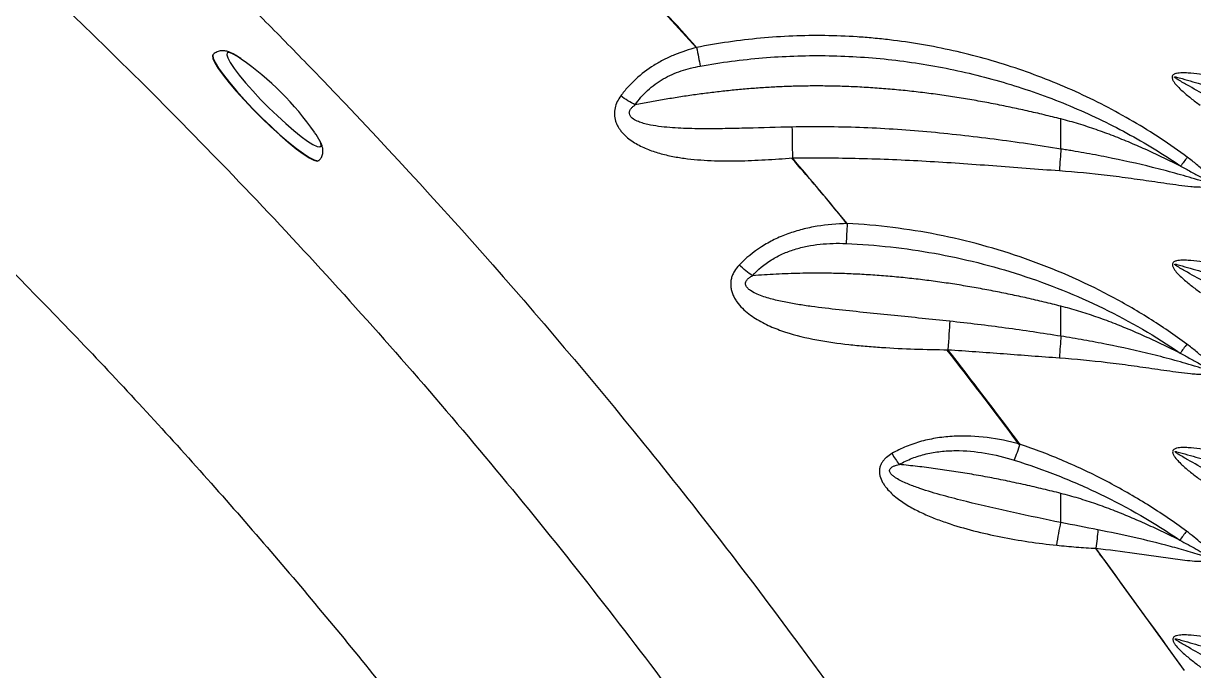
# Model space of a CAD drawing. Extents: x -2 to 78, y -19 to 124.
# Drawn here: x 25.86 to 33.67, y 24.86 to 29.18 of the extents above; entities that cross this region are included whole.
import ezdxf

# ---------------------------------------------------------------- set-up
doc = ezdxf.new("R2010")
doc.units = 0
doc.header["$MEASUREMENT"] = 0
doc.layers.add('1', color=4, linetype='Continuous')
doc.layers.add('GEOMETRY', color=2, linetype='Continuous', lineweight=25)

# ---------------------------------------------------------------- blocks, each defined once
blk = doc.blocks.new('2026 BEAM 220')
at = {"layer": 'GEOMETRY'}
for p, q in [((32.3309, 29.0167), (31.915, 29.4727)), ((29.107, 28.972), (29.1052, 28.9703)), ((29.8123, 28.2632), (29.8141, 28.2649)), ((35.5873, 24.8581), (34.9969, 25.6749))]:
    blk.add_line(p, q, dxfattribs=at)
at = {"layer": 'GEOMETRY', "flags": 128}
for points in [[(29.1052, 28.9703), (29.1021, 28.9636), (29.1049, 28.9444), (29.1179, 28.9157), (29.1407, 28.8784), (29.1727, 28.8337), (29.2129, 28.7826), (29.2601, 28.7268), (29.3131, 28.6679), (29.3703, 28.6074), (29.43, 28.5472), (29.4906, 28.4891), (29.5502, 28.4346), (29.6072, 28.3853), (29.6599, 28.3427), (29.7069, 28.308), (29.7467, 28.2822), (29.7782, 28.2659), (29.8005, 28.2598), (29.8123, 28.2632)], [(29.1071, 28.9722), (29.1038, 28.9653), (29.1066, 28.9461), (29.1197, 28.9175), (29.1425, 28.8802), (29.1744, 28.8354), (29.2146, 28.7844), (29.2619, 28.7286), (29.3149, 28.6696), (29.3721, 28.6092), (29.4318, 28.549), (29.4923, 28.4908), (29.5519, 28.4363), (29.6089, 28.3871), (29.6617, 28.3445), (29.7086, 28.3097), (29.7484, 28.2839), (29.7799, 28.2677), (29.8023, 28.2616), (29.8142, 28.265)], [(29.294, 28.9414), (29.2683, 28.9586), (29.2364, 28.9765), (29.2134, 28.9845), (29.2, 28.9824), (29.1966, 28.9703), (29.2034, 28.9485), (29.22, 28.9177), (29.2461, 28.879), (29.2806, 28.8335), (29.3226, 28.7828), (29.3707, 28.7284), (29.4233, 28.6722), (29.4787, 28.6159), (29.5352, 28.5613), (29.591, 28.5101), (29.6442, 28.4642), (29.6932, 28.4248), (29.7363, 28.3933), (29.7722, 28.3707), (29.7997, 28.3577), (29.818, 28.3547), (29.8264, 28.3618), (29.8247, 28.3789), (29.8197, 28.3918)], [(32.3323, 29.0181), (32.3355, 29.0019), (32.3387, 28.9858), (32.3419, 28.9698), (32.345, 28.954), (32.3481, 28.9386), (32.3511, 28.9234), (32.354, 28.9087), (32.3569, 28.8945)], [(32.9686, 28.487), (32.9689, 28.4684), (32.9692, 28.447), (32.9696, 28.4232), (32.9699, 28.3973), (32.9703, 28.3697), (32.9708, 28.3407), (32.9712, 28.3109), (32.9716, 28.2806)], [(33.3366, 27.8427), (33.3357, 27.8252), (33.3349, 27.8077), (33.334, 27.7905), (33.3332, 27.7735), (33.3323, 27.7568), (33.3315, 27.7406), (33.3308, 27.7249), (33.33, 27.7097)], [(34.0213, 27.1903), (34.0201, 27.1717), (34.0188, 27.1512), (34.0174, 27.1289), (34.0158, 27.1051), (34.0142, 27.0801), (34.0125, 27.0542), (34.0108, 27.0277), (34.0091, 27.0008)], [(34.489, 26.3703), (34.4842, 26.3563), (34.4795, 26.3425), (34.4747, 26.3287), (34.4701, 26.315), (34.4654, 26.3016), (34.4609, 26.2883), (34.4565, 26.2754), (34.4522, 26.2628)], [(35.0103, 25.7977), (35.0088, 25.7835), (35.0072, 25.7688), (35.0055, 25.7538), (35.0039, 25.7384), (35.0022, 25.7228), (35.0004, 25.7069), (34.9987, 25.691), (34.9969, 25.6749)]]:
    blk.add_lwpolyline(points, dxfattribs=at)
at = {"layer": 'GEOMETRY'}
for centre, radius, start, end in [((28.1458, 27.3038), 2, 35.03342, 54.96658), ((29.4515, 28.2108), 0.4103, 26.16591, 35.98428)]:
    blk.add_arc(centre, radius, start, end, dxfattribs=at)
for points, knots in [([(24.7217, 33.2444), (24.7779, 33.2031), (24.834, 33.1617), (24.9464, 33.0791), (25.0026, 33.0378), (25.1709, 32.9134), (25.2826, 32.8299), (25.6162, 32.5777), (25.8366, 32.4072), (26.4917, 31.8887), (27.3493, 31.1785), (28.175, 30.4308), (28.7823, 29.856), (28.9828, 29.662), (29.2804, 29.3675), (29.3791, 29.2688), (29.5753, 29.0704), (29.6727, 28.9707), (30.5446, 28.069), (31.2816, 27.2359), (32.3306, 25.9394), (32.6709, 25.4994), (33.0843, 24.9395), (33.1664, 24.827), (33.3295, 24.6012), (33.5743, 24.2626), (33.8191, 23.9239), (33.9822, 23.6982)], [0, 0, 0, 0, 0.015625, 0.015625, 0.03125, 0.03125, 0.0625, 0.0625, 0.125, 0.125, 0.25, 0.375, 0.375, 0.4375, 0.4375, 0.46875, 0.46875, 0.5, 0.5, 0.75, 0.75, 0.875, 0.875, 0.90625, 0.90625, 0.9375, 1, 1, 1, 1]), ([(24.7217, 33.2444), (24.7779, 33.2031), (24.834, 33.1617), (24.9464, 33.0791), (25.0026, 33.0378), (25.1709, 32.9134), (25.2826, 32.8299), (25.6162, 32.5777), (25.8366, 32.4072), (26.4917, 31.8887), (27.3493, 31.1785), (28.175, 30.4308), (28.7823, 29.856), (28.9828, 29.662), (29.2804, 29.3675), (29.3791, 29.2688), (29.5753, 29.0704), (29.6727, 28.9707), (30.5446, 28.069), (31.2816, 27.2359), (32.3306, 25.9394), (32.6709, 25.4994), (33.0843, 24.9395), (33.1664, 24.827), (33.3295, 24.6012), (33.5743, 24.2626), (33.8191, 23.9239), (33.9822, 23.6982)], [0, 0, 0, 0, 0.015625, 0.015625, 0.03125, 0.03125, 0.0625, 0.0625, 0.125, 0.125, 0.25, 0.375, 0.375, 0.4375, 0.4375, 0.46875, 0.46875, 0.5, 0.5, 0.75, 0.75, 0.875, 0.875, 0.90625, 0.90625, 0.9375, 1, 1, 1, 1]), ([(23.5421, 33.0235), (23.7887, 32.8434), (24.0352, 32.663), (24.3431, 32.437), (24.4047, 32.3918), (24.5278, 32.3014), (24.5893, 32.256), (24.7732, 32.1193), (24.8952, 32.0274), (25.2597, 31.7493), (25.5003, 31.5608), (25.9771, 31.1778), (26.2133, 30.9831), (27.3805, 29.9963), (28.2715, 29.1634), (29.5443, 27.8491), (29.9579, 27.4002), (30.5622, 26.7106), (30.7611, 26.4778), (31.1525, 26.008), (31.5376, 25.5337), (31.9105, 25.0504), (32.1856, 24.6845), (32.322, 24.5007), (32.4566, 24.3157), (32.546, 24.192), (32.5906, 24.1301), (32.992, 23.5731), (33.3475, 23.0776), (33.7018, 22.5815)], [0, 0, 0, 0, 0.0625, 0.0625, 0.078125, 0.078125, 0.09375, 0.09375, 0.125, 0.125, 0.1875, 0.1875, 0.25, 0.25, 0.5, 0.5, 0.625, 0.625, 0.6875, 0.6875, 0.75, 0.8125, 0.8125, 0.84375, 0.859375, 0.859375, 0.875, 0.875, 1, 1, 1, 1]), ([(22.6757, 31.8063), (22.7072, 31.7832), (22.7702, 31.737), (22.8646, 31.6676), (23.0071, 31.5629), (23.2012, 31.4202), (23.4044, 31.2705), (23.5687, 31.1493), (23.6904, 31.0592), (23.8119, 30.9687), (23.9733, 30.8473), (24.174, 30.694), (24.4931, 30.4463), (25.0461, 30.0055), (25.819, 29.3565), (26.7194, 28.5471), (27.5914, 27.7079), (28.4347, 26.8396), (29.2489, 25.9424), (30.0319, 25.0185), (30.658, 24.2265), (31.0513, 23.7024), (31.2302, 23.4585), (31.3191, 23.3362), (31.4078, 23.2136), (31.5851, 22.9687), (31.7916, 22.6831), (32.0273, 22.3561), (32.1897, 22.1305), (32.3378, 21.9245), (32.4268, 21.8005), (32.4713, 21.7385)], [0, 0, 0, 0, 0.008294, 0.01659, 0.024888, 0.045849, 0.067767, 0.078481, 0.089202, 0.099925, 0.110646, 0.132089, 0.153537, 0.196435, 0.282245, 0.367803, 0.453477, 0.539179, 0.62477, 0.710692, 0.796291, 0.83912, 0.849819, 0.860524, 0.871232, 0.88194, 0.924737, 0.946075, 0.967561, 0.983778, 1, 1, 1, 1]), ([(35.6062, 28.2858), (35.5481, 28.329), (35.4889, 28.3705), (35.3682, 28.4502), (35.3068, 28.4884), (35.1199, 28.5979), (34.9918, 28.6641), (34.7945, 28.7534), (34.7278, 28.7815), (34.5934, 28.8342), (34.5257, 28.8587), (34.3214, 28.9269), (34.1834, 28.9653), (33.9039, 29.028), (33.7624, 29.0522), (33.5832, 29.0734), (33.5472, 29.0772), (33.4753, 29.0839), (33.4393, 29.0867), (33.3315, 29.0938), (33.2597, 29.0966), (33.0447, 29.0993), (32.9017, 29.0934), (32.6165, 29.0669), (32.4742, 29.0462), (32.3323, 29.0181)], [0, 0, 0, 0, 0.0625, 0.0625, 0.125, 0.125, 0.25, 0.25, 0.3125, 0.3125, 0.375, 0.375, 0.5, 0.5, 0.625, 0.625, 0.65625, 0.65625, 0.6875, 0.6875, 0.75, 0.75, 0.875, 0.875, 1, 1, 1, 1]), ([(29.305, 28.9332), (29.2999, 28.937), (29.2796, 28.9521), (29.2484, 28.9714), (29.216, 28.9878), (29.1869, 28.9963), (29.1599, 28.9976), (29.1318, 28.9916), (29.116, 28.9791), (29.1083, 28.973)], [0, 0, 0, 0, 0.074787, 0.297784, 0.537984, 0.684975, 0.792654, 0.898515, 1, 1, 1, 1]), ([(32.3323, 29.0181), (32.2819, 29.0051), (32.2328, 28.989), (32.1614, 28.9596), (32.138, 28.9489), (32.0921, 28.9255), (32.0695, 28.9128), (32.004, 28.872), (31.9635, 28.8414), (31.9078, 28.79), (31.8899, 28.772), (31.8564, 28.7344), (31.8406, 28.715), (31.8258, 28.6948)], [0, 0, 0, 0, 0.25, 0.25, 0.375, 0.375, 0.5, 0.5, 0.75, 0.75, 0.875, 0.875, 1, 1, 1, 1]), ([(31.922, 28.6348), (31.9338, 28.6525), (31.9467, 28.6695), (31.9744, 28.7021), (31.9894, 28.7177), (32.0367, 28.7613), (32.0716, 28.7866), (32.1286, 28.8192), (32.1484, 28.8292), (32.1884, 28.8469), (32.2087, 28.8549), (32.2707, 28.876), (32.3133, 28.8866), (32.3569, 28.8945)], [0, 0, 0, 0, 0.125, 0.125, 0.25, 0.25, 0.5, 0.5, 0.625, 0.625, 0.75, 0.75, 1, 1, 1, 1]), ([(32.3569, 28.8945), (32.4952, 28.9194), (32.6338, 28.9375), (32.9116, 28.9606), (33.0508, 28.9655), (33.2601, 28.963), (33.3299, 28.9605), (33.4697, 28.9522), (33.5399, 28.9463), (33.749, 28.9238), (33.8869, 28.9023), (34.1598, 28.8462), (34.2948, 28.8118), (34.495, 28.7502), (34.5614, 28.7281), (34.6934, 28.6804), (34.7589, 28.6549), (34.953, 28.5737), (35.0794, 28.5134), (35.2645, 28.4131), (35.3254, 28.378), (35.4453, 28.3046), (35.5042, 28.2664), (35.5621, 28.2265)], [0, 0, 0, 0, 0.125, 0.125, 0.25, 0.25, 0.3125, 0.3125, 0.375, 0.375, 0.5, 0.5, 0.625, 0.625, 0.6875, 0.6875, 0.75, 0.75, 0.875, 0.875, 0.9375, 0.9375, 1, 1, 1, 1]), ([(36.4601, 28.7474), (36.3567, 28.7543), (36.2535, 28.7647), (36.0992, 28.7835), (36.0478, 28.7904), (35.9451, 28.8048), (35.8938, 28.8123), (35.7912, 28.8272), (35.7399, 28.8347), (35.6627, 28.8437), (35.637, 28.8464), (35.5982, 28.8486), (35.5852, 28.8491), (35.5657, 28.8488), (35.5593, 28.8485), (35.5463, 28.8473), (35.5399, 28.8465), (35.5272, 28.8436), (35.5209, 28.8416), (35.5127, 28.8363), (35.5102, 28.8341), (35.5064, 28.8288), (35.5052, 28.8257), (35.5044, 28.8192), (35.5047, 28.8159), (35.506, 28.8096), (35.5071, 28.8065), (35.5111, 28.7975), (35.5144, 28.792), (35.5254, 28.7762), (35.534, 28.7664), (35.5518, 28.7477), (35.5611, 28.7388), (35.5897, 28.7127), (35.6096, 28.6962), (35.65, 28.6642), (35.6707, 28.6487), (35.6915, 28.6335)], [0, 0, 0, 0, 0.25, 0.25, 0.375, 0.375, 0.5, 0.5, 0.625, 0.625, 0.6875, 0.6875, 0.71875, 0.71875, 0.734375, 0.734375, 0.75, 0.75, 0.765625, 0.765625, 0.773437, 0.773437, 0.78125, 0.78125, 0.789062, 0.789062, 0.796875, 0.796875, 0.8125, 0.8125, 0.84375, 0.84375, 0.875, 0.875, 0.9375, 0.9375, 1, 1, 1, 1]), ([(35.7363, 28.695), (35.6919, 28.7192), (35.6476, 28.7438), (35.5926, 28.7751), (35.5817, 28.7813), (35.5598, 28.7941), (35.5489, 28.8005), (35.5356, 28.809), (35.5329, 28.8107), (35.5277, 28.8143), (35.5251, 28.8161), (35.5222, 28.8188), (35.5216, 28.8193), (35.5209, 28.8203), (35.5207, 28.8206), (35.5205, 28.8214), (35.5206, 28.8218), (35.5216, 28.8225), (35.5224, 28.8225), (35.524, 28.8225), (35.5248, 28.8224), (35.5287, 28.8219), (35.5318, 28.8212), (35.5409, 28.8191), (35.547, 28.8175), (35.5591, 28.8141), (35.5651, 28.8124), (35.5953, 28.8037), (35.6194, 28.7966), (35.6676, 28.7828), (35.6918, 28.7759), (35.7644, 28.7559), (35.8129, 28.743), (35.9589, 28.7061), (36.0567, 28.6835), (36.2039, 28.6528), (36.2531, 28.6431), (36.3271, 28.6294), (36.3518, 28.6249), (36.3888, 28.6185), (36.4074, 28.6154), (36.4259, 28.6123), (36.4383, 28.6103), (36.4445, 28.6093), (36.4507, 28.6083)], [0, 0, 0, 0, 0.125, 0.125, 0.15625, 0.15625, 0.1875, 0.1875, 0.195312, 0.195312, 0.203125, 0.203125, 0.205078, 0.205078, 0.206055, 0.206055, 0.207031, 0.207031, 0.208984, 0.208984, 0.210937, 0.210937, 0.21875, 0.21875, 0.234375, 0.234375, 0.25, 0.25, 0.3125, 0.3125, 0.375, 0.375, 0.5, 0.5, 0.75, 0.75, 0.875, 0.875, 0.9375, 0.9375, 0.96875, 0.984375, 0.984375, 1, 1, 1, 1]), ([(34.7629, 28.5411), (34.7442, 28.5458), (34.7069, 28.5552), (34.6507, 28.5688), (34.5944, 28.5821), (34.538, 28.595), (34.4815, 28.6075), (34.425, 28.6196), (34.3683, 28.6313), (34.3115, 28.6425), (34.2546, 28.6533), (34.1977, 28.6636), (34.1406, 28.6735), (34.0835, 28.6828), (34.0262, 28.6917), (33.9689, 28.7001), (33.9115, 28.7081), (33.854, 28.7155), (33.7964, 28.7224), (33.7387, 28.7287), (33.681, 28.7346), (33.6232, 28.7399), (33.5654, 28.7446), (33.5075, 28.7488), (33.4495, 28.7524), (33.3916, 28.7555), (33.3335, 28.7579), (33.2755, 28.7597), (33.2174, 28.761), (33.1594, 28.7615), (33.0876, 28.7615), (33.0022, 28.7601), (32.9031, 28.7567), (32.8042, 28.7515), (32.7053, 28.7447), (32.6066, 28.7362), (32.5081, 28.7261), (32.4097, 28.7145), (32.3117, 28.7014), (32.2138, 28.6869), (32.1163, 28.6709), (32.019, 28.6537), (31.9543, 28.6411), (31.922, 28.6348)], [0, 0, 0, 0, 0.020205, 0.040412, 0.060621, 0.080832, 0.101043, 0.121255, 0.141465, 0.161675, 0.181884, 0.202092, 0.2223, 0.242507, 0.262714, 0.282921, 0.30313, 0.32334, 0.343552, 0.363764, 0.383977, 0.404189, 0.424401, 0.444611, 0.464821, 0.485029, 0.505236, 0.525442, 0.545647, 0.565851, 0.586056, 0.620546, 0.655038, 0.689535, 0.724035, 0.758538, 0.793041, 0.827542, 0.862038, 0.896528, 0.931017, 0.965507, 1, 1, 1, 1]), ([(16.7909, 28.6927), (16.8229, 28.5189), (16.8578, 28.345), (16.9142, 28.0839), (16.9338, 27.9968), (16.9743, 27.8225), (16.9953, 27.7353), (17.1036, 27.3004), (17.2012, 26.9546), (17.365, 26.4394), (17.4224, 26.2682), (17.513, 26.0122), (17.544, 25.927), (17.5915, 25.7995), (17.6075, 25.757), (17.6402, 25.6722), (17.657, 25.6299), (17.7425, 25.4187), (17.8166, 25.251), (17.9755, 24.9179), (18.0603, 24.7526), (18.2406, 24.4241), (18.3361, 24.261), (18.4621, 24.0585), (18.4877, 24.0181), (18.5393, 23.9376), (18.5654, 23.8975), (18.6443, 23.7779), (18.6979, 23.6989), (18.8072, 23.5424), (18.8629, 23.4649), (18.9763, 23.3114), (19.0338, 23.2353), (19.2079, 23.0079), (19.3259, 22.8578), (19.6863, 22.4118), (19.9348, 22.1204), (20.4483, 21.5494), (20.7133, 21.2699), (21.055, 20.9279), (21.1239, 20.8599), (21.2623, 20.725), (21.3318, 20.6581), (21.5416, 20.459), (21.6828, 20.3285), (22.1108, 19.9432), (22.4017, 19.6948), (22.8464, 19.335), (22.9961, 19.2172), (23.2226, 19.0436), (23.2984, 18.9862), (23.4511, 18.873), (23.5282, 18.8175), (23.7616, 18.654), (23.9199, 18.5491), (24.1617, 18.398), (24.243, 18.3486), (24.3661, 18.2763), (24.4073, 18.2524), (24.4901, 18.2053), (24.5316, 18.182), (24.7395, 18.0674), (24.9068, 17.9813), (25.2431, 17.8204), (25.4122, 17.7455), (25.6248, 17.6592), (25.6674, 17.6423), (25.7527, 17.6093), (25.7954, 17.5932), (25.9236, 17.5453), (26.0092, 17.5141), (26.2662, 17.4228), (26.438, 17.3649), (26.9546, 17.2001), (27.3007, 17.102), (27.8222, 16.9716), (27.9964, 16.9309), (28.2584, 16.874), (28.3458, 16.8557), (28.4771, 16.8293), (28.5208, 16.8207), (28.5864, 16.808), (28.6192, 16.8017), (28.6575, 16.7945), (28.6766, 16.791), (28.6862, 16.7892), (28.691, 16.7883), (28.6934, 16.7878), (28.6944, 16.7876), (28.6951, 16.7875), (28.6954, 16.7874), (28.6958, 16.7874)], [0, 0, 0, 0, 0.03125, 0.03125, 0.046875, 0.046875, 0.0625, 0.0625, 0.125, 0.125, 0.15625, 0.15625, 0.171875, 0.171875, 0.179687, 0.179687, 0.1875, 0.1875, 0.21875, 0.21875, 0.25, 0.25, 0.28125, 0.28125, 0.289062, 0.289062, 0.296875, 0.296875, 0.3125, 0.3125, 0.328125, 0.328125, 0.34375, 0.34375, 0.375, 0.375, 0.4375, 0.4375, 0.5, 0.5, 0.515625, 0.515625, 0.53125, 0.53125, 0.5625, 0.5625, 0.625, 0.625, 0.65625, 0.65625, 0.671875, 0.671875, 0.6875, 0.6875, 0.71875, 0.71875, 0.734375, 0.734375, 0.742187, 0.742187, 0.75, 0.75, 0.78125, 0.78125, 0.8125, 0.8125, 0.820312, 0.820312, 0.828125, 0.828125, 0.84375, 0.84375, 0.875, 0.875, 0.9375, 0.9375, 0.96875, 0.96875, 0.984375, 0.984375, 0.992187, 0.992187, 0.996094, 0.998047, 0.999023, 0.999512, 0.999756, 0.999878, 0.999939, 0.999939, 1, 1, 1, 1]), ([(31.8258, 28.6948), (31.817, 28.6828), (31.8092, 28.6703), (31.7962, 28.6437), (31.791, 28.6296), (31.7844, 28.6008), (31.7828, 28.586), (31.784, 28.5556), (31.7868, 28.5408), (31.7938, 28.5189), (31.7967, 28.5116), (31.8031, 28.4977), (31.8068, 28.4909), (31.8147, 28.4779), (31.8191, 28.4715), (31.8284, 28.4592), (31.8334, 28.4532), (31.8593, 28.4244), (31.8832, 28.4054), (31.9216, 28.3803), (31.935, 28.3726), (31.9619, 28.3584), (31.9756, 28.3519), (32.017, 28.3339), (32.0453, 28.3239), (32.1028, 28.3067), (32.1322, 28.2995), (32.1911, 28.2874), (32.2206, 28.2825), (32.3093, 28.2705), (32.3687, 28.2659), (32.4879, 28.261), (32.5478, 28.2607), (32.6682, 28.2627), (32.7286, 28.2651), (32.85, 28.2716), (32.9109, 28.2758), (32.9716, 28.2806)], [0, 0, 0, 0, 0.03125, 0.03125, 0.0625, 0.0625, 0.09375, 0.09375, 0.125, 0.125, 0.140625, 0.140625, 0.15625, 0.15625, 0.171875, 0.171875, 0.1875, 0.1875, 0.25, 0.25, 0.28125, 0.28125, 0.3125, 0.3125, 0.375, 0.375, 0.4375, 0.4375, 0.5, 0.5, 0.625, 0.625, 0.75, 0.75, 0.875, 0.875, 1, 1, 1, 1]), ([(32.9686, 28.487), (32.8697, 28.4848), (32.7707, 28.4821), (32.6223, 28.4784), (32.5729, 28.4773), (32.4739, 28.4757), (32.4245, 28.4752), (32.3256, 28.4757), (32.2762, 28.4766), (32.1773, 28.4813), (32.1278, 28.485), (32.0543, 28.495), (32.0299, 28.4992), (31.9936, 28.5075), (31.9816, 28.5106), (31.958, 28.5179), (31.9463, 28.5221), (31.9236, 28.5323), (31.9126, 28.5382), (31.8981, 28.5501), (31.8936, 28.5545), (31.8866, 28.5647), (31.8841, 28.5705), (31.8829, 28.5796), (31.8829, 28.5827), (31.8837, 28.5887), (31.8845, 28.5917), (31.8878, 28.6002), (31.8911, 28.6054), (31.8987, 28.615), (31.903, 28.6193), (31.9121, 28.6274), (31.917, 28.6312), (31.922, 28.6347)], [0, 0, 0, 0, 0.25, 0.25, 0.375, 0.375, 0.5, 0.5, 0.625, 0.625, 0.75, 0.75, 0.8125, 0.8125, 0.84375, 0.84375, 0.875, 0.875, 0.90625, 0.90625, 0.921875, 0.921875, 0.9375, 0.9375, 0.945313, 0.945313, 0.953125, 0.953125, 0.96875, 0.96875, 0.984375, 0.984375, 1, 1, 1, 1]), ([(34.7629, 28.3406), (34.7629, 28.343), (34.763, 28.3477), (34.763, 28.3551), (34.763, 28.3626), (34.763, 28.3703), (34.763, 28.3781), (34.763, 28.3861), (34.7629, 28.3981), (34.7628, 28.4142), (34.7628, 28.4343), (34.7629, 28.4541), (34.7629, 28.4732), (34.7629, 28.4916), (34.7629, 28.509), (34.7629, 28.5255), (34.7629, 28.5359), (34.7629, 28.5411)], [0, 0, 0, 0, 0.040927, 0.081882, 0.122864, 0.163875, 0.204914, 0.245981, 0.287077, 0.387354, 0.484454, 0.578367, 0.669089, 0.756614, 0.840941, 0.922068, 1, 1, 1, 1]), ([(35.562, 28.2264), (35.5436, 28.2354), (35.5068, 28.2535), (35.4514, 28.2803), (35.3958, 28.3065), (35.3399, 28.3322), (35.2837, 28.3573), (35.2273, 28.3817), (35.1705, 28.4052), (35.1134, 28.4279), (35.0559, 28.4496), (34.9981, 28.4703), (34.9398, 28.4899), (34.8813, 28.5083), (34.8223, 28.5255), (34.7827, 28.5359), (34.7629, 28.5411)], [0, 0, 0, 0, 0.0714375, 0.1428805, 0.2143254, 0.285768, 0.3572044, 0.4286312, 0.5000468, 0.5714516, 0.6428479, 0.7142411, 0.7856394, 0.8570544, 0.9285015, 1, 1, 1, 1]), ([(34.7629, 28.3406), (34.6146, 28.3639), (34.4661, 28.3859), (34.1683, 28.4247), (34.0191, 28.4416), (33.7195, 28.4683), (33.5696, 28.4781), (33.2694, 28.4891), (33.1191, 28.4903), (32.9686, 28.487)], [0, 0, 0, 0, 0.25, 0.25, 0.5, 0.5, 0.75, 0.75, 1, 1, 1, 1]), ([(29.8137, 28.2665), (29.8193, 28.2724), (29.8316, 28.2855), (29.8387, 28.3112), (29.8394, 28.3357), (29.8349, 28.3583), (29.8293, 28.372), (29.8262, 28.3796)], [0, 0, 0, 0, 0.156302, 0.346147, 0.53188, 0.739749, 1, 1, 1, 1]), ([(33.3354, 27.8417), (33.311, 27.8723), (33.1926, 28.0209), (33.0674, 28.1639), (32.968, 28.2775)], [0, 0, 0, 0, 0.205707, 1, 1, 1, 1]), ([(32.9716, 28.2806), (33.1203, 28.2827), (33.269, 28.2819), (33.5661, 28.2746), (33.7146, 28.2681), (34.0115, 28.2512), (34.1598, 28.2408), (34.4563, 28.2186), (34.6046, 28.2069), (34.7529, 28.1965)], [0, 0, 0, 0, 0.25, 0.25, 0.5, 0.5, 0.75, 0.75, 1, 1, 1, 1]), ([(34.7629, 28.3406), (34.7615, 28.3197), (34.7599, 28.2965), (34.7565, 28.2477), (34.7547, 28.2221), (34.7529, 28.1965)], [0, 0, 0, 0, 0.5, 0.5, 1, 1, 1, 1]), ([(34.7529, 28.1965), (34.8597, 28.1891), (34.9662, 28.1785), (35.1255, 28.1595), (35.1785, 28.1526), (35.2845, 28.138), (35.3375, 28.1303), (35.4433, 28.1148), (35.4963, 28.1069), (35.5758, 28.0965), (35.6024, 28.0933), (35.6423, 28.0895), (35.6556, 28.0884), (35.6823, 28.087), (35.6957, 28.0866), (35.7157, 28.0871), (35.7224, 28.0875), (35.7357, 28.089), (35.7423, 28.0901), (35.752, 28.093), (35.7551, 28.0942), (35.7611, 28.0971), (35.764, 28.099), (35.7687, 28.1037), (35.7706, 28.1066), (35.7726, 28.113), (35.7727, 28.1165), (35.7719, 28.1231), (35.7709, 28.1264), (35.7685, 28.1326), (35.7671, 28.1356), (35.7622, 28.1442), (35.7584, 28.1497), (35.7462, 28.1655), (35.7372, 28.1752), (35.7093, 28.2031), (35.6892, 28.2204), (35.6483, 28.2539), (35.6274, 28.2701), (35.6062, 28.2858)], [0, 0, 0, 0, 0.25, 0.25, 0.375, 0.375, 0.5, 0.5, 0.625, 0.625, 0.6875, 0.6875, 0.71875, 0.71875, 0.75, 0.75, 0.765625, 0.765625, 0.78125, 0.78125, 0.789063, 0.789063, 0.796875, 0.796875, 0.804688, 0.804688, 0.8125, 0.8125, 0.820313, 0.820313, 0.828125, 0.828125, 0.84375, 0.84375, 0.875, 0.875, 0.9375, 0.9375, 1, 1, 1, 1]), ([(35.562, 28.2264), (35.5847, 28.2141), (35.6074, 28.2017), (35.6528, 28.1768), (35.6754, 28.1643), (35.7091, 28.1452), (35.7204, 28.1388), (35.737, 28.1288), (35.7426, 28.1255), (35.7493, 28.121), (35.7506, 28.12), (35.7532, 28.1181), (35.7545, 28.1171), (35.7558, 28.1156), (35.7561, 28.1153), (35.7564, 28.1145), (35.7564, 28.114), (35.7557, 28.1136), (35.7553, 28.1135), (35.7545, 28.1134), (35.7541, 28.1135), (35.752, 28.1136), (35.7505, 28.1138), (35.7425, 28.1154), (35.7362, 28.1172), (35.7237, 28.1207), (35.7175, 28.1225), (35.6988, 28.1281), (35.6864, 28.1318), (35.6242, 28.1504), (35.5743, 28.1649), (35.4742, 28.1924), (35.4239, 28.2055), (35.2727, 28.2428), (35.1713, 28.2654), (35.0186, 28.296), (34.9676, 28.3057), (34.8909, 28.3194), (34.8654, 28.3239), (34.827, 28.3303), (34.8142, 28.3324), (34.7886, 28.3366), (34.7757, 28.3386), (34.7629, 28.3406)], [0, 0, 0, 0, 0.0625, 0.0625, 0.125, 0.125, 0.15625, 0.15625, 0.171875, 0.171875, 0.175781, 0.175781, 0.179688, 0.179688, 0.180664, 0.180664, 0.181641, 0.181641, 0.182617, 0.182617, 0.183594, 0.183594, 0.1875, 0.1875, 0.203125, 0.203125, 0.21875, 0.21875, 0.25, 0.25, 0.375, 0.375, 0.5, 0.5, 0.75, 0.75, 0.875, 0.875, 0.9375, 0.9375, 0.96875, 0.96875, 1, 1, 1, 1]), ([(33.3366, 27.8427), (33.2688, 27.8415), (33.2019, 27.8358), (33.1029, 27.8192), (33.0701, 27.8123), (33.0214, 27.7997), (33.0051, 27.7951), (32.9731, 27.7851), (32.9573, 27.7798), (32.9105, 27.7627), (32.8801, 27.7499), (32.8358, 27.7282), (32.8213, 27.7206), (32.7927, 27.7046), (32.7786, 27.6961), (32.7097, 27.6521), (32.6603, 27.6116), (32.6165, 27.5659)], [0, 0, 0, 0, 0.25, 0.25, 0.375, 0.375, 0.4375, 0.4375, 0.5, 0.5, 0.625, 0.625, 0.6875, 0.6875, 0.75, 0.75, 1, 1, 1, 1]), ([(35.6033, 27.0374), (35.5213, 27.0983), (35.4371, 27.1558), (35.2646, 27.2641), (35.1764, 27.315), (34.9055, 27.458), (34.7188, 27.5396), (34.3336, 27.6756), (34.1382, 27.7291), (33.7417, 27.8075), (33.5406, 27.8326), (33.3366, 27.8427)], [0, 0, 0, 0, 0.125, 0.125, 0.25, 0.25, 0.5, 0.5, 0.75, 0.75, 1, 1, 1, 1]), ([(32.705, 27.4944), (32.7413, 27.5352), (32.7834, 27.5706), (32.8434, 27.6079), (32.8557, 27.615), (32.8807, 27.6282), (32.8934, 27.6344), (32.9322, 27.6518), (32.9589, 27.6619), (33.0136, 27.679), (33.042, 27.6861), (33.0988, 27.6975), (33.1274, 27.7018), (33.2136, 27.711), (33.2716, 27.7123), (33.33, 27.7097)], [0, 0, 0, 0, 0.25, 0.25, 0.3125, 0.3125, 0.375, 0.375, 0.5, 0.5, 0.625, 0.625, 0.75, 0.75, 1, 1, 1, 1]), ([(33.33, 27.7097), (33.5286, 27.701), (33.7249, 27.6791), (34.1127, 27.6092), (34.3043, 27.5613), (34.6824, 27.4385), (34.8665, 27.3644), (35.2238, 27.19), (35.3954, 27.0907), (35.5592, 26.978)], [0, 0, 0, 0, 0.25, 0.25, 0.5, 0.5, 0.75, 0.75, 1, 1, 1, 1]), ([(32.6165, 27.5659), (32.6043, 27.5531), (32.5934, 27.5394), (32.5799, 27.5168), (32.5759, 27.5089), (32.5691, 27.4927), (32.5663, 27.4844), (32.5621, 27.4673), (32.5606, 27.4585), (32.5592, 27.4405), (32.5593, 27.4315), (32.561, 27.4134), (32.5626, 27.4043), (32.5672, 27.3863), (32.5702, 27.3775), (32.5773, 27.3604), (32.5814, 27.352), (32.5906, 27.3357), (32.5958, 27.3277), (32.6122, 27.3047), (32.6244, 27.2906), (32.6508, 27.2643), (32.6651, 27.252), (32.6946, 27.2291), (32.7098, 27.2186), (32.7565, 27.1893), (32.7889, 27.1725), (32.839, 27.1502), (32.856, 27.1433), (32.8901, 27.1303), (32.9072, 27.1243), (32.9932, 27.0962), (33.063, 27.0797), (33.2042, 27.0532), (33.2757, 27.0433), (33.384, 27.0312), (33.4203, 27.0277), (33.4932, 27.0214), (33.5299, 27.0186), (33.6399, 27.0112), (33.7134, 27.0075), (33.8609, 27.0023), (33.9349, 27.0008), (34.0091, 27.0008)], [0, 0, 0, 0, 0.03125, 0.03125, 0.046875, 0.046875, 0.0625, 0.0625, 0.078125, 0.078125, 0.09375, 0.09375, 0.109375, 0.109375, 0.125, 0.125, 0.140625, 0.140625, 0.15625, 0.15625, 0.1875, 0.1875, 0.21875, 0.21875, 0.25, 0.25, 0.3125, 0.3125, 0.34375, 0.34375, 0.375, 0.375, 0.5, 0.5, 0.625, 0.625, 0.6875, 0.6875, 0.75, 0.75, 0.875, 0.875, 1, 1, 1, 1]), ([(36.4601, 27.4971), (36.3567, 27.5041), (36.2536, 27.5144), (36.0994, 27.5332), (36.048, 27.54), (35.9455, 27.5543), (35.8942, 27.5619), (35.7917, 27.5767), (35.7404, 27.5841), (35.6632, 27.593), (35.6375, 27.5957), (35.5987, 27.5978), (35.5857, 27.5982), (35.5663, 27.5978), (35.5599, 27.5975), (35.547, 27.5962), (35.5405, 27.5953), (35.5279, 27.5922), (35.5217, 27.5901), (35.5137, 27.5844), (35.5113, 27.5821), (35.5079, 27.5765), (35.507, 27.5733), (35.5065, 27.5668), (35.507, 27.5635), (35.5086, 27.5572), (35.5098, 27.5542), (35.5139, 27.5453), (35.5173, 27.5399), (35.5284, 27.5241), (35.5371, 27.5144), (35.5549, 27.4958), (35.5642, 27.4869), (35.5928, 27.4609), (35.6127, 27.4444), (35.6531, 27.4125), (35.6737, 27.397), (35.6946, 27.3818)], [0, 0, 0, 0, 0.25, 0.25, 0.375, 0.375, 0.5, 0.5, 0.625, 0.625, 0.6875, 0.6875, 0.71875, 0.71875, 0.734375, 0.734375, 0.75, 0.75, 0.765625, 0.765625, 0.773438, 0.773438, 0.78125, 0.78125, 0.789063, 0.789063, 0.796875, 0.796875, 0.8125, 0.8125, 0.84375, 0.84375, 0.875, 0.875, 0.9375, 0.9375, 1, 1, 1, 1]), ([(35.7394, 27.4434), (35.695, 27.4677), (35.6507, 27.4923), (35.5957, 27.5235), (35.5847, 27.5298), (35.5628, 27.5425), (35.5519, 27.5489), (35.5386, 27.5574), (35.5359, 27.5591), (35.5307, 27.5627), (35.5281, 27.5645), (35.5251, 27.5671), (35.5245, 27.5676), (35.5234, 27.5688), (35.5228, 27.5694), (35.5226, 27.5705), (35.5228, 27.571), (35.5235, 27.5714), (35.5239, 27.5714), (35.525, 27.5716), (35.5258, 27.5715), (35.5298, 27.5712), (35.5328, 27.5705), (35.542, 27.5685), (35.548, 27.5669), (35.5601, 27.5636), (35.5662, 27.5618), (35.5963, 27.5532), (35.6203, 27.5462), (35.6685, 27.5323), (35.6926, 27.5255), (35.7651, 27.5055), (35.8136, 27.4927), (35.9593, 27.4558), (36.057, 27.4333), (36.2041, 27.4026), (36.2533, 27.3929), (36.3272, 27.3792), (36.3519, 27.3748), (36.3889, 27.3684), (36.4074, 27.3652), (36.426, 27.3622), (36.4383, 27.3602), (36.4445, 27.3592), (36.4507, 27.3582)], [0, 0, 0, 0, 0.125, 0.125, 0.15625, 0.15625, 0.1875, 0.1875, 0.195313, 0.195313, 0.203125, 0.203125, 0.205078, 0.205078, 0.207031, 0.207031, 0.208008, 0.208008, 0.208984, 0.208984, 0.210938, 0.210938, 0.21875, 0.21875, 0.234375, 0.234375, 0.25, 0.25, 0.3125, 0.3125, 0.375, 0.375, 0.5, 0.5, 0.75, 0.75, 0.875, 0.875, 0.9375, 0.9375, 0.96875, 0.984375, 0.984375, 1, 1, 1, 1]), ([(34.0213, 27.1903), (33.9596, 27.1967), (33.898, 27.2033), (33.7748, 27.2162), (33.7132, 27.2226), (33.59, 27.2352), (33.5285, 27.2413), (33.4054, 27.2538), (33.3439, 27.2601), (33.2211, 27.2736), (33.1597, 27.2808), (33.0679, 27.2933), (33.0373, 27.2978), (32.9762, 27.3078), (32.9457, 27.3132), (32.885, 27.3257), (32.8548, 27.3327), (32.8101, 27.3451), (32.7952, 27.3496), (32.7657, 27.3595), (32.7511, 27.365), (32.7227, 27.3775), (32.7088, 27.3844), (32.6892, 27.3973), (32.6829, 27.402), (32.6716, 27.4126), (32.6664, 27.4187), (32.6611, 27.4289), (32.6598, 27.4326), (32.6584, 27.4401), (32.6584, 27.4439), (32.6602, 27.455), (32.664, 27.4618), (32.6736, 27.4733), (32.6795, 27.4783), (32.6917, 27.487), (32.6983, 27.4909), (32.705, 27.4944)], [0, 0, 0, 0, 0.125, 0.125, 0.25, 0.25, 0.375, 0.375, 0.5, 0.5, 0.625, 0.625, 0.6875, 0.6875, 0.75, 0.75, 0.8125, 0.8125, 0.84375, 0.84375, 0.875, 0.875, 0.90625, 0.90625, 0.921875, 0.921875, 0.9375, 0.9375, 0.945313, 0.945313, 0.953125, 0.953125, 0.96875, 0.96875, 0.984375, 0.984375, 1, 1, 1, 1]), ([(34.7629, 27.2911), (34.7442, 27.2958), (34.7069, 27.3052), (34.6507, 27.3188), (34.5944, 27.3321), (34.538, 27.345), (34.4815, 27.3575), (34.425, 27.3696), (34.3683, 27.3813), (34.3115, 27.3925), (34.2546, 27.4033), (34.1977, 27.4136), (34.1406, 27.4235), (34.0835, 27.4328), (34.0262, 27.4417), (33.9689, 27.4501), (33.9115, 27.4581), (33.854, 27.4655), (33.7964, 27.4724), (33.7387, 27.4787), (33.681, 27.4846), (33.6232, 27.4899), (33.5654, 27.4946), (33.5075, 27.4988), (33.4495, 27.5024), (33.3916, 27.5055), (33.3335, 27.5079), (33.2755, 27.5097), (33.2174, 27.511), (33.1594, 27.5115), (33.0942, 27.5115), (33.022, 27.5105), (32.9426, 27.5082), (32.8633, 27.5047), (32.7841, 27.5002), (32.7314, 27.4963), (32.705, 27.4944)], [0, 0, 0, 0, 0.027902, 0.055807, 0.083714, 0.111623, 0.139534, 0.167444, 0.195354, 0.223263, 0.25117, 0.279075, 0.30698, 0.334885, 0.362789, 0.390695, 0.418601, 0.44651, 0.474421, 0.502333, 0.530245, 0.558157, 0.586068, 0.613977, 0.641885, 0.669791, 0.697696, 0.725599, 0.7535, 0.781401, 0.809302, 0.847436, 0.885572, 0.923712, 0.961854, 1, 1, 1, 1]), ([(34.7629, 27.0907), (34.7629, 27.0931), (34.763, 27.0978), (34.763, 27.1051), (34.763, 27.1126), (34.763, 27.1203), (34.763, 27.1281), (34.763, 27.1361), (34.7629, 27.1481), (34.7628, 27.1642), (34.7628, 27.1843), (34.7629, 27.2041), (34.7629, 27.2232), (34.7629, 27.2416), (34.7629, 27.259), (34.7629, 27.2755), (34.7629, 27.2859), (34.7629, 27.2911)], [0, 0, 0, 0, 0.040876, 0.08178, 0.122712, 0.163671, 0.204659, 0.245675, 0.28672, 0.387047, 0.484196, 0.578156, 0.668923, 0.756492, 0.840861, 0.922029, 1, 1, 1, 1]), ([(35.5591, 26.9778), (35.5408, 26.9868), (35.5041, 27.0048), (35.4489, 27.0314), (35.3935, 27.0576), (35.3378, 27.0832), (35.2818, 27.1081), (35.2256, 27.1324), (35.169, 27.1558), (35.1121, 27.1784), (35.0548, 27.2), (34.9972, 27.2206), (34.9392, 27.2401), (34.8808, 27.2584), (34.8221, 27.2756), (34.7827, 27.2859), (34.7629, 27.2911)], [0, 0, 0, 0, 0.0714379, 0.1428811, 0.214326, 0.2857684, 0.3572045, 0.428631, 0.5000464, 0.5714509, 0.6428471, 0.7142403, 0.7856388, 0.857054, 0.9285014, 1, 1, 1, 1]), ([(34.7629, 27.0907), (34.6398, 27.11), (34.5164, 27.1285), (34.2693, 27.1621), (34.1455, 27.1773), (34.0213, 27.1903)], [0, 0, 0, 0, 0.5, 0.5, 1, 1, 1, 1]), ([(34.7629, 27.0907), (34.7615, 27.0698), (34.7599, 27.0466), (34.7565, 26.9979), (34.7547, 26.9723), (34.7529, 26.9467)], [0, 0, 0, 0, 0.5, 0.5, 1, 1, 1, 1]), ([(34.7529, 26.9467), (34.8597, 26.9393), (34.9661, 26.9288), (35.1252, 26.9098), (35.1782, 26.9029), (35.2841, 26.8883), (35.337, 26.8807), (35.4428, 26.8652), (35.4957, 26.8574), (35.5752, 26.8471), (35.6017, 26.8439), (35.6416, 26.8402), (35.6549, 26.8391), (35.6816, 26.8377), (35.695, 26.8374), (35.715, 26.838), (35.7217, 26.8385), (35.735, 26.8401), (35.7416, 26.8413), (35.7512, 26.8443), (35.7543, 26.8455), (35.7602, 26.8487), (35.763, 26.8506), (35.7675, 26.8556), (35.7691, 26.8586), (35.7707, 26.8652), (35.7707, 26.8686), (35.7696, 26.8752), (35.7685, 26.8784), (35.766, 26.8846), (35.7645, 26.8875), (35.7596, 26.8962), (35.7557, 26.9016), (35.7435, 26.9173), (35.7344, 26.9269), (35.7064, 26.9548), (35.6864, 26.9721), (35.6455, 27.0055), (35.6246, 27.0217), (35.6033, 27.0374)], [0, 0, 0, 0, 0.25, 0.25, 0.375, 0.375, 0.5, 0.5, 0.625, 0.625, 0.6875, 0.6875, 0.71875, 0.71875, 0.75, 0.75, 0.765625, 0.765625, 0.78125, 0.78125, 0.789062, 0.789062, 0.796875, 0.796875, 0.804687, 0.804687, 0.8125, 0.8125, 0.820312, 0.820312, 0.828125, 0.828125, 0.84375, 0.84375, 0.875, 0.875, 0.9375, 0.9375, 1, 1, 1, 1]), ([(35.5591, 26.9778), (35.582, 26.9655), (35.6048, 26.953), (35.6503, 26.928), (35.6731, 26.9154), (35.707, 26.8962), (35.7183, 26.8898), (35.735, 26.8798), (35.7406, 26.8764), (35.7473, 26.8719), (35.7486, 26.8709), (35.7512, 26.869), (35.7525, 26.868), (35.7538, 26.8664), (35.7541, 26.8661), (35.7544, 26.8654), (35.7544, 26.8649), (35.7533, 26.8642), (35.7524, 26.8643), (35.75, 26.8644), (35.7484, 26.8647), (35.7405, 26.8663), (35.7342, 26.868), (35.7217, 26.8715), (35.7155, 26.8733), (35.6969, 26.8788), (35.6845, 26.8826), (35.6224, 26.9011), (35.5726, 26.9155), (35.4727, 26.9429), (35.4225, 26.956), (35.2716, 26.9932), (35.1705, 27.0157), (35.0181, 27.0463), (34.9672, 27.0559), (34.8907, 27.0696), (34.8652, 27.074), (34.8141, 27.0826), (34.7886, 27.0867), (34.7629, 27.0907)], [0, 0, 0, 0, 0.0625, 0.0625, 0.125, 0.125, 0.15625, 0.15625, 0.171875, 0.171875, 0.175781, 0.175781, 0.179688, 0.179688, 0.180664, 0.180664, 0.181641, 0.181641, 0.183594, 0.183594, 0.1875, 0.1875, 0.203125, 0.203125, 0.21875, 0.21875, 0.25, 0.25, 0.375, 0.375, 0.5, 0.5, 0.75, 0.75, 0.875, 0.875, 0.9375, 0.9375, 1, 1, 1, 1]), ([(34.4845, 26.367), (34.4728, 26.3829), (34.3162, 26.5956), (34.1545, 26.8044), (34.0048, 26.9976)], [0, 0, 0, 0, 0.074863, 1, 1, 1, 1]), ([(34.0091, 27.0008), (34.1331, 26.9928), (34.2571, 26.9837), (34.505, 26.965), (34.6289, 26.9554), (34.7529, 26.9467)], [0, 0, 0, 0, 0.5, 0.5, 1, 1, 1, 1]), ([(34.489, 26.3703), (34.4168, 26.39), (34.3442, 26.4047), (34.1981, 26.4228), (34.1246, 26.4263), (34.0321, 26.4216), (34.0135, 26.4202), (33.9766, 26.4165), (33.9583, 26.4142), (33.9039, 26.4059), (33.8683, 26.3984), (33.8158, 26.3842), (33.7985, 26.3789), (33.7642, 26.3674), (33.7473, 26.361), (33.6975, 26.3406), (33.6656, 26.325), (33.6352, 26.3074)], [0, 0, 0, 0, 0.25, 0.25, 0.5, 0.5, 0.5625, 0.5625, 0.625, 0.625, 0.75, 0.75, 0.8125, 0.8125, 0.875, 0.875, 1, 1, 1, 1]), ([(33.6842, 26.2342), (33.7116, 26.2501), (33.7403, 26.2639), (33.7854, 26.2815), (33.8008, 26.2869), (33.8319, 26.2965), (33.8476, 26.3008), (33.8951, 26.3121), (33.9274, 26.3176), (33.9766, 26.3231), (33.9932, 26.3245), (34.0265, 26.3264), (34.0433, 26.3269), (34.1266, 26.3273), (34.1925, 26.3211), (34.3231, 26.299), (34.3879, 26.283), (34.4522, 26.2628)], [0, 0, 0, 0, 0.125, 0.125, 0.1875, 0.1875, 0.25, 0.25, 0.375, 0.375, 0.4375, 0.4375, 0.5, 0.5, 0.75, 0.75, 1, 1, 1, 1]), ([(35.6008, 25.7888), (35.5163, 25.8514), (35.4294, 25.9105), (35.2515, 26.0216), (35.1604, 26.0736), (34.9741, 26.1708), (34.8792, 26.2158), (34.6864, 26.2985), (34.5885, 26.3362), (34.489, 26.3703)], [0, 0, 0, 0, 0.25, 0.25, 0.5, 0.5, 0.75, 0.75, 1, 1, 1, 1]), ([(36.46, 26.2469), (36.3567, 26.2538), (36.2537, 26.2641), (36.0996, 26.2829), (36.0483, 26.2897), (35.9458, 26.304), (35.8945, 26.3115), (35.7921, 26.3262), (35.7408, 26.3336), (35.6637, 26.3424), (35.638, 26.345), (35.5992, 26.3471), (35.5862, 26.3475), (35.5668, 26.347), (35.5604, 26.3466), (35.5475, 26.3452), (35.5411, 26.3442), (35.5286, 26.3409), (35.5223, 26.3386), (35.5146, 26.3326), (35.5124, 26.3302), (35.5094, 26.3244), (35.5086, 26.3211), (35.5086, 26.3146), (35.5091, 26.3114), (35.5109, 26.3051), (35.5122, 26.3021), (35.5164, 26.2934), (35.5199, 26.288), (35.5311, 26.2723), (35.5398, 26.2626), (35.5577, 26.2441), (35.567, 26.2352), (35.5956, 26.2092), (35.6155, 26.1928), (35.6559, 26.1609), (35.6765, 26.1455), (35.6974, 26.1303)], [0, 0, 0, 0, 0.25, 0.25, 0.375, 0.375, 0.5, 0.5, 0.625, 0.625, 0.6875, 0.6875, 0.71875, 0.71875, 0.734375, 0.734375, 0.75, 0.75, 0.765625, 0.765625, 0.773438, 0.773438, 0.78125, 0.78125, 0.789063, 0.789063, 0.796875, 0.796875, 0.8125, 0.8125, 0.84375, 0.84375, 0.875, 0.875, 0.9375, 0.9375, 1, 1, 1, 1]), ([(35.7422, 26.192), (35.6979, 26.2162), (35.6537, 26.2407), (35.5989, 26.2719), (35.5879, 26.2781), (35.5661, 26.2908), (35.5552, 26.2972), (35.5392, 26.3073), (35.5338, 26.3107), (35.5277, 26.3156), (35.5264, 26.3166), (35.5252, 26.3181), (35.5249, 26.3185), (35.5246, 26.3192), (35.5245, 26.3196), (35.5249, 26.3203), (35.5253, 26.3204), (35.526, 26.3206), (35.5264, 26.3207), (35.5284, 26.3207), (35.53, 26.3205), (35.5331, 26.32), (35.5346, 26.3197), (35.5423, 26.3181), (35.5483, 26.3165), (35.5604, 26.3132), (35.5664, 26.3115), (35.5965, 26.3029), (35.6206, 26.2959), (35.6687, 26.2821), (35.6929, 26.2753), (35.7653, 26.2553), (35.8138, 26.2425), (35.9595, 26.2057), (36.0571, 26.1831), (36.2042, 26.1525), (36.2534, 26.1428), (36.3273, 26.1291), (36.3519, 26.1247), (36.3889, 26.1183), (36.4074, 26.1151), (36.426, 26.1121), (36.4383, 26.1101), (36.4445, 26.1091), (36.4507, 26.1081)], [0, 0, 0, 0, 0.125, 0.125, 0.15625, 0.15625, 0.1875, 0.1875, 0.203125, 0.203125, 0.207031, 0.207031, 0.208008, 0.208008, 0.208984, 0.208984, 0.209961, 0.209961, 0.210937, 0.210937, 0.214844, 0.214844, 0.21875, 0.21875, 0.234375, 0.234375, 0.25, 0.25, 0.3125, 0.3125, 0.375, 0.375, 0.5, 0.5, 0.75, 0.75, 0.875, 0.875, 0.9375, 0.9375, 0.96875, 0.984375, 0.984375, 1, 1, 1, 1]), ([(33.6352, 26.3074), (33.622, 26.2998), (33.6097, 26.2913), (33.5928, 26.2765), (33.5875, 26.2712), (33.5777, 26.26), (33.5733, 26.2541), (33.5654, 26.2414), (33.562, 26.2346), (33.5566, 26.2205), (33.5546, 26.2132), (33.5522, 26.1981), (33.5518, 26.1902), (33.5525, 26.1747), (33.5537, 26.1668), (33.5591, 26.1435), (33.5653, 26.1289), (33.5771, 26.1077), (33.5814, 26.1008), (33.5906, 26.0877), (33.5955, 26.0813), (33.6107, 26.0629), (33.6218, 26.0514), (33.6452, 26.0294), (33.6574, 26.0191), (33.6948, 25.9901), (33.7209, 25.9729), (33.7745, 25.9413), (33.8021, 25.927), (33.8583, 25.9002), (33.8871, 25.8879), (33.9447, 25.865), (33.9738, 25.8544), (34.0615, 25.8247), (34.1207, 25.8076), (34.2404, 25.7768), (34.3009, 25.7632), (34.423, 25.7389), (34.4846, 25.7281), (34.6091, 25.7093), (34.6718, 25.7013), (34.7348, 25.695)], [0, 0, 0, 0, 0.03125, 0.03125, 0.046875, 0.046875, 0.0625, 0.0625, 0.078125, 0.078125, 0.09375, 0.09375, 0.109375, 0.109375, 0.125, 0.125, 0.15625, 0.15625, 0.171875, 0.171875, 0.1875, 0.1875, 0.21875, 0.21875, 0.25, 0.25, 0.3125, 0.3125, 0.375, 0.375, 0.4375, 0.4375, 0.5, 0.5, 0.625, 0.625, 0.75, 0.75, 0.875, 0.875, 1, 1, 1, 1]), ([(34.4522, 26.2628), (34.5502, 26.232), (34.6469, 26.1978), (34.8377, 26.1226), (34.9318, 26.0815), (35.2095, 25.9478), (35.3872, 25.8457), (35.5566, 25.7292)], [0, 0, 0, 0, 0.25, 0.25, 0.5, 0.5, 1, 1, 1, 1]), ([(34.763, 25.8467), (34.657, 25.868), (34.5517, 25.8905), (34.3415, 25.9369), (34.2367, 25.9608), (34.0803, 25.9995), (34.0283, 26.0129), (33.9246, 26.0416), (33.873, 26.0569), (33.7966, 26.083), (33.7713, 26.0923), (33.7338, 26.1077), (33.7214, 26.1131), (33.6968, 26.1247), (33.6848, 26.1309), (33.6672, 26.1411), (33.6614, 26.1447), (33.6502, 26.1524), (33.6447, 26.1566), (33.6346, 26.1656), (33.6299, 26.1704), (33.6242, 26.1789), (33.6225, 26.182), (33.6203, 26.1884), (33.6198, 26.1918), (33.6204, 26.1984), (33.6215, 26.2015), (33.6248, 26.2071), (33.627, 26.2096), (33.6344, 26.2162), (33.6401, 26.2195), (33.6522, 26.2251), (33.6585, 26.2274), (33.6713, 26.2312), (33.6778, 26.2328), (33.6844, 26.2343)], [0, 0, 0, 0, 0.25, 0.25, 0.5, 0.5, 0.625, 0.625, 0.75, 0.75, 0.8125, 0.8125, 0.84375, 0.84375, 0.875, 0.875, 0.890625, 0.890625, 0.90625, 0.90625, 0.921875, 0.921875, 0.929687, 0.929687, 0.9375, 0.9375, 0.945312, 0.945312, 0.953125, 0.953125, 0.96875, 0.96875, 0.984375, 0.984375, 1, 1, 1, 1]), ([(34.7629, 26.0411), (34.7433, 26.046), (34.7039, 26.0559), (34.6448, 26.0702), (34.5855, 26.0841), (34.5262, 26.0976), (34.4667, 26.1107), (34.4072, 26.1233), (34.3475, 26.1355), (34.2877, 26.1471), (34.2278, 26.1582), (34.1678, 26.1688), (34.1077, 26.1789), (34.0475, 26.1885), (33.9872, 26.1975), (33.9268, 26.206), (33.8663, 26.2139), (33.8057, 26.2213), (33.745, 26.2281), (33.7045, 26.2321), (33.6843, 26.2342)], [0, 0, 0, 0, 0.055544, 0.111094, 0.16665, 0.22221, 0.277771, 0.333332, 0.388891, 0.444447, 0.5, 0.555551, 0.611101, 0.66665, 0.7222, 0.777753, 0.83331, 0.888872, 0.944436, 1, 1, 1, 1]), ([(34.763, 25.8467), (34.763, 25.8492), (34.763, 25.8541), (34.763, 25.8618), (34.763, 25.8697), (34.763, 25.8777), (34.763, 25.8859), (34.7629, 25.898), (34.7628, 25.9142), (34.7628, 25.9343), (34.7629, 25.9541), (34.7629, 25.9732), (34.7629, 25.9916), (34.7629, 26.009), (34.7629, 26.0255), (34.7629, 26.0359), (34.7629, 26.0411)], [0, 0, 0, 0, 0.043459, 0.086947, 0.130467, 0.174017, 0.217597, 0.261209, 0.365125, 0.465748, 0.563069, 0.657082, 0.747783, 0.835169, 0.919241, 1, 1, 1, 1]), ([(35.5565, 25.7291), (35.5383, 25.738), (35.5017, 25.756), (35.4467, 25.7825), (35.3914, 25.8085), (35.3359, 25.834), (35.2801, 25.8589), (35.2241, 25.883), (35.1677, 25.9064), (35.1109, 25.9289), (35.0538, 25.9504), (34.9964, 25.9709), (34.9386, 25.9903), (34.8804, 26.0086), (34.8219, 26.0257), (34.7826, 26.0359), (34.7629, 26.0411)], [0, 0, 0, 0, 0.071438, 0.142882, 0.214326, 0.285769, 0.357205, 0.428631, 0.500046, 0.57145, 0.642846, 0.71424, 0.785638, 0.857054, 0.928501, 1, 1, 1, 1]), ([(34.7348, 25.695), (34.7391, 25.7216), (34.7437, 25.7485), (34.7533, 25.8), (34.7582, 25.8245), (34.763, 25.8467)], [0, 0, 0, 0, 0.5, 0.5, 1, 1, 1, 1]), ([(34.9969, 25.6749), (35.0828, 25.6656), (35.1684, 25.6546), (35.2967, 25.6368), (35.3394, 25.6306), (35.4248, 25.6182), (35.4675, 25.6119), (35.5316, 25.6031), (35.553, 25.6003), (35.5959, 25.5952), (35.6173, 25.5928), (35.6604, 25.5893), (35.6819, 25.5879), (35.7143, 25.5887), (35.7251, 25.5894), (35.7409, 25.5924), (35.7463, 25.5938), (35.7562, 25.5979), (35.7611, 25.6008), (35.7662, 25.6072), (35.7674, 25.6097), (35.7688, 25.615), (35.7689, 25.6177), (35.7682, 25.6259), (35.7662, 25.6311), (35.7592, 25.6456), (35.7527, 25.6543), (35.739, 25.6709), (35.7317, 25.6786), (35.7166, 25.6938), (35.7088, 25.7011), (35.685, 25.7225), (35.6685, 25.7363), (35.635, 25.763), (35.618, 25.776), (35.6008, 25.7888)], [0, 0, 0, 0, 0.25, 0.25, 0.375, 0.375, 0.5, 0.5, 0.5625, 0.5625, 0.625, 0.625, 0.6875, 0.6875, 0.71875, 0.71875, 0.734375, 0.734375, 0.75, 0.75, 0.757813, 0.757813, 0.765625, 0.765625, 0.78125, 0.78125, 0.8125, 0.8125, 0.84375, 0.84375, 0.875, 0.875, 0.9375, 0.9375, 1, 1, 1, 1]), ([(35.5566, 25.7291), (35.593, 25.7094), (35.6293, 25.6895), (35.6836, 25.6593), (35.7017, 25.6492), (35.724, 25.6361), (35.7285, 25.6335), (35.7373, 25.6281), (35.7417, 25.6253), (35.747, 25.6216), (35.748, 25.6208), (35.7501, 25.6192), (35.7511, 25.6184), (35.7521, 25.6172), (35.7523, 25.6169), (35.7526, 25.6163), (35.7527, 25.6159), (35.7523, 25.6154), (35.7519, 25.6153), (35.7513, 25.6151), (35.751, 25.6151), (35.7494, 25.6151), (35.7481, 25.6153), (35.7417, 25.6163), (35.7367, 25.6177), (35.7218, 25.6217), (35.7119, 25.6246), (35.692, 25.6305), (35.6821, 25.6334), (35.6524, 25.6423), (35.6326, 25.6481), (35.5731, 25.6654), (35.5333, 25.6766), (35.4136, 25.7087), (35.3334, 25.7285), (35.1723, 25.7651), (35.0915, 25.7821), (35.0103, 25.7977)], [0, 0, 0, 0, 0.125, 0.125, 0.1875, 0.1875, 0.203125, 0.203125, 0.21875, 0.21875, 0.222656, 0.222656, 0.226562, 0.226562, 0.227539, 0.227539, 0.228516, 0.228516, 0.229492, 0.229492, 0.230469, 0.230469, 0.234375, 0.234375, 0.25, 0.25, 0.28125, 0.28125, 0.3125, 0.3125, 0.375, 0.375, 0.5, 0.5, 0.75, 0.75, 1, 1, 1, 1]), ([(34.7348, 25.695), (34.7783, 25.6907), (34.8219, 25.6867), (34.9093, 25.6797), (34.9531, 25.6768), (34.9969, 25.6749)], [0, 0, 0, 0, 0.5, 0.5, 1, 1, 1, 1]), ([(35.5873, 24.8581), (35.3997, 25.1191), (35.2036, 25.3918), (35.0042, 25.6622), (34.9955, 25.6739)], [0, 0, 0, 0, 0.956592, 1, 1, 1, 1]), ([(36.4599, 24.9968), (36.3565, 25.0037), (36.2535, 25.0139), (36.0994, 25.0327), (36.0481, 25.0395), (35.9455, 25.0537), (35.8943, 25.0612), (35.8174, 25.0722), (35.7918, 25.0758), (35.7405, 25.0828), (35.7148, 25.0862), (35.6634, 25.092), (35.6376, 25.0945), (35.5988, 25.0965), (35.5859, 25.0968), (35.5665, 25.0961), (35.56, 25.0957), (35.5471, 25.0942), (35.5407, 25.0931), (35.5314, 25.0904), (35.5283, 25.0893), (35.5224, 25.0865), (35.5196, 25.0847), (35.5148, 25.0804), (35.5129, 25.0777), (35.5105, 25.0716), (35.5101, 25.0683), (35.5107, 25.0585), (35.5132, 25.0523), (35.5191, 25.0409), (35.5227, 25.0355), (35.5341, 25.0199), (35.5428, 25.0103), (35.5608, 24.9919), (35.5701, 24.983), (35.5989, 24.9571), (35.6188, 24.9407), (35.6593, 24.9089), (35.6799, 24.8934), (35.7007, 24.8783)], [0, 0, 0, 0, 0.25, 0.25, 0.375, 0.375, 0.5, 0.5, 0.5625, 0.5625, 0.625, 0.625, 0.6875, 0.6875, 0.71875, 0.71875, 0.734375, 0.734375, 0.75, 0.75, 0.757812, 0.757812, 0.765625, 0.765625, 0.773437, 0.773437, 0.78125, 0.78125, 0.796875, 0.796875, 0.8125, 0.8125, 0.84375, 0.84375, 0.875, 0.875, 0.9375, 0.9375, 1, 1, 1, 1]), ([(35.7446, 24.9408), (35.7007, 24.9648), (35.6569, 24.9891), (35.6024, 25.02), (35.5915, 25.0262), (35.5699, 25.0388), (35.5591, 25.0451), (35.5432, 25.0551), (35.5379, 25.0584), (35.5316, 25.0631), (35.5303, 25.064), (35.5285, 25.0656), (35.528, 25.0661), (35.5269, 25.0673), (35.5263, 25.0679), (35.5262, 25.0691), (35.5264, 25.0694), (35.5271, 25.0698), (35.5275, 25.0699), (35.5287, 25.07), (35.5295, 25.0699), (35.5319, 25.0698), (35.5334, 25.0695), (35.5411, 25.0681), (35.5472, 25.0665), (35.5593, 25.0633), (35.5654, 25.0616), (35.5955, 25.0531), (35.6196, 25.046), (35.6678, 25.0322), (35.692, 25.0254), (35.7645, 25.0053), (35.8131, 24.9925), (35.959, 24.9557), (36.0567, 24.9331), (36.2039, 24.9024), (36.2531, 24.8927), (36.3271, 24.879), (36.3518, 24.8746), (36.4012, 24.8661), (36.426, 24.862), (36.4507, 24.858)], [0, 0, 0, 0, 0.125, 0.125, 0.15625, 0.15625, 0.1875, 0.1875, 0.203125, 0.203125, 0.207031, 0.207031, 0.208984, 0.208984, 0.210938, 0.210938, 0.211914, 0.211914, 0.212891, 0.212891, 0.214844, 0.214844, 0.21875, 0.21875, 0.234375, 0.234375, 0.25, 0.25, 0.3125, 0.3125, 0.375, 0.375, 0.5, 0.5, 0.75, 0.75, 0.875, 0.875, 0.9375, 0.9375, 1, 1, 1, 1])]:
    blk.add_open_spline(points, degree=3, knots=knots, dxfattribs=at)
for points in [[(32.3323, 29.0181), (32.1957, 29.1718), (32.0579, 29.3245), (31.9188, 29.4762)], [(31.922, 28.6348), (31.8903, 28.6516), (31.857, 28.6723), (31.8258, 28.6948)], [(33.3366, 27.8427), (33.216, 27.9895), (33.0943, 28.1355), (32.9716, 28.2806)], [(35.6062, 28.2858), (35.5912, 28.2657), (35.5763, 28.2456), (35.562, 28.2264)], [(32.705, 27.4944), (32.6751, 27.5143), (32.6445, 27.539), (32.6165, 27.5659)], [(35.6033, 27.0374), (35.5884, 27.0172), (35.5734, 26.9971), (35.5591, 26.9778)], [(34.489, 26.3703), (34.3311, 26.5822), (34.1711, 26.7923), (34.0091, 27.0008)], [(33.6353, 26.3074), (33.6504, 26.2813), (33.6671, 26.2563), (33.6843, 26.2342)], [(35.0103, 25.7977), (34.9277, 25.8135), (34.8453, 25.8303), (34.763, 25.8467)], [(35.6008, 25.7888), (35.5858, 25.7686), (35.5709, 25.7484), (35.5566, 25.7291)]]:
    blk.add_open_spline(points, degree=3, dxfattribs=at)

msp = doc.modelspace()

# ---------------------------------------------------------------- block references
at = {"layer": '1'}
msp.add_blockref('2026 BEAM 220', (-1.9801, 0), dxfattribs=at)

doc.saveas('drawing.dxf')
